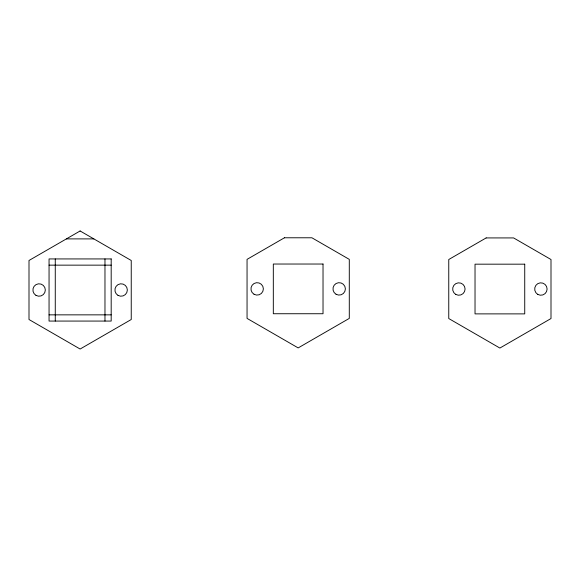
<?xml version="1.0" encoding="UTF-8"?>
<svg xmlns="http://www.w3.org/2000/svg" width="580" height="580" viewBox="0 0 580 580"><rect width="100%" height="100%" fill="white"/><g stroke="black" fill="none" stroke-linecap="round" stroke-linejoin="round"><path stroke-width="0.87" d="M66.403 238.895L93.844 238.895M49.053 265.147L111.186 265.147M49.053 314.853L111.186 314.853M104.973 258.934L104.973 321.066M55.267 258.934L55.267 321.066M80.12 230.97L29 260.485L29 319.515L80.12 349.029L131.239 319.515L131.239 260.485L80.12 230.97M284.446 237.778L247.051 259.369L247.051 318.398L298.171 347.913L349.29 318.398L349.29 259.369L311.895 237.778L284.446 237.778M486.156 237.923L448.76 259.514L448.76 318.543L499.88 348.058L551 318.543L551 259.514L513.597 237.923L486.156 237.923M111.186 258.934L49.053 258.934L49.053 321.066L111.186 321.066L111.186 258.934M323.024 264.031L273.318 264.031L273.318 313.736L323.024 313.736L323.024 264.031M524.733 264.175L475.027 264.175L475.027 313.882L524.733 313.882L524.733 264.175M36.003 295.38A6.213 6.213 0 0 0 45.327 290A6.213 6.213 0 0 0 36.003 284.62A6.213 6.213 0 0 0 36.003 295.38M118.023 295.38A6.213 6.213 0 0 0 127.346 290A6.213 6.213 0 0 0 118.023 284.62A6.213 6.213 0 0 0 118.023 295.38M254.054 294.263A6.213 6.213 0 0 0 263.371 288.883A6.213 6.213 0 0 0 254.054 283.504A6.213 6.213 0 0 0 254.054 294.263M336.074 294.263A6.213 6.213 0 0 0 345.39 288.883A6.213 6.213 0 0 0 336.074 283.504A6.213 6.213 0 0 0 336.074 294.263M455.764 294.408A6.213 6.213 0 0 0 465.08 289.029A6.213 6.213 0 0 0 455.764 283.649A6.213 6.213 0 0 0 455.764 294.408M537.783 294.408A6.213 6.213 0 0 0 547.1 289.029A6.213 6.213 0 0 0 537.783 283.649A6.213 6.213 0 0 0 537.783 294.408"/></g></svg>
